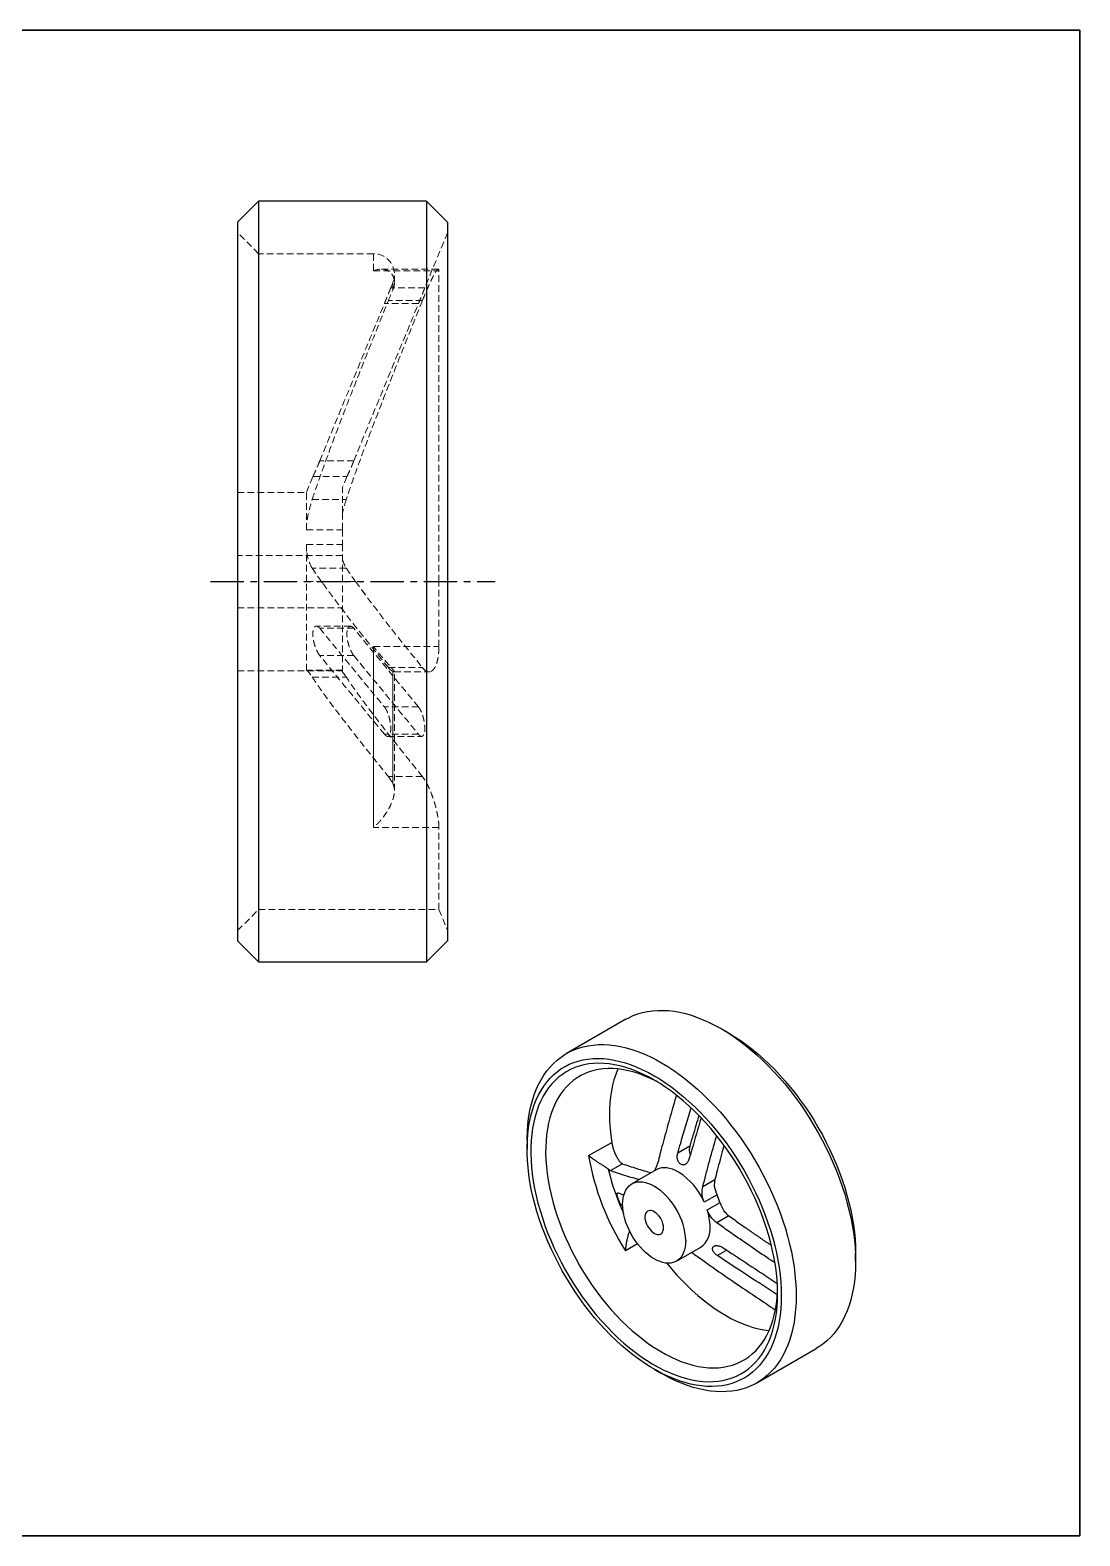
# Model space of a CAD drawing. Header units: millimetres. Extents: x 15 to 415, y 5 to 292.
# Drawn here: x 215 to 415, y 5 to 292 of the extents above; entities that cross this region are included whole.
import ezdxf

# ---------------------------------------------------------------- set-up
doc = ezdxf.new("R2010")
doc.units = ezdxf.units.MM
doc.linetypes.add('CENTER', pattern=[10.16, 6.35, -1.27, 1.27, -1.27])
doc.linetypes.add('HIDDEN', pattern=[1.905, 1.27, -0.635])

msp = doc.modelspace()

# ---------------------------------------------------------------- linework, layer by layer
at = {"color": 7, "linetype": 'Continuous', "lineweight": 30}
for p, q in [((15, 292), (415, 292)), ((415, 292), (415, 5)), ((415, 5), (15, 5))]:
    msp.add_line(p, q, dxfattribs=at)
at = {"color": 7, "linetype": 'Continuous', "lineweight": 25}
for p, q in [((254.53, 255.39), (258.53, 259.39)), ((290.53, 259.39), (258.53, 259.39)), ((258.53, 259.39), (258.53, 186.89)), ((290.53, 259.39), (294.53, 255.39)), ((290.53, 259.39), (290.53, 186.89)), ((254.53, 255.39), (254.53, 186.89)), ((294.53, 255.39), (294.53, 186.89)), ((254.53, 186.89), (254.53, 118.39)), ((258.53, 186.89), (258.53, 114.39)), ((290.53, 186.89), (290.53, 114.39)), ((294.53, 186.89), (294.53, 118.39)), ((254.53, 118.39), (258.53, 114.39)), ((290.53, 114.39), (294.53, 118.39)), ((258.53, 114.39), (290.53, 114.39)), ((328.51, 103.48), (317.19, 96.95)), ((346.63, 101.68), (348.04, 100.87)), ((309.68, 80.35), (309.68, 78.72)), ((321.39, 77.47), (325.8, 80.01)), ((340.67, 79.26), (338.38, 77.93)), ((327.83, 75.92), (325.54, 74.6)), ((334.28, 74.77), (329.65, 72.1)), ((343.17, 71.58), (345.47, 72.9)), ((327.04, 70.36), (328.15, 69.97)), ((345.87, 70.01), (343.43, 68.6)), ((344, 67.14), (346.44, 68.55)), ((348.14, 66.02), (345.84, 64.69)), ((338.15, 57.37), (342.78, 60.05)), ((372.26, 57.29), (372.26, 58.92)), ((353.44, 34.16), (364.75, 40.69)), ((333.9, 36.77), (335.31, 35.95))]:
    msp.add_line(p, q, dxfattribs=at)
at = {"color": 7, "linetype": 'HIDDEN', "lineweight": 18}
for p, q in [((258.53, 249.39), (254.53, 253.39)), ((294.53, 253.39), (290.2, 242.89)), ((280.41, 249.39), (258.53, 249.39)), ((280.41, 249.39), (280.41, 246.13)), ((280.41, 246.13), (280.41, 249.39)), ((280.41, 246.13), (292.88, 246.13)), ((292.76, 246.44), (281.88, 246.44)), ((281.88, 246.44), (281.88, 246.44)), ((284.41, 243.9), (284.41, 245.39)), ((292.88, 186.89), (292.88, 246.13)), ((283.71, 242.89), (284.11, 243.86)), ((290.2, 242.89), (283.71, 242.89)), ((284.11, 242.51), (284.11, 243.86)), ((284.11, 243.86), (284.11, 242.51)), ((290.2, 242.89), (290.19, 242.85)), ((289, 239.89), (282.51, 239.89)), ((289.74, 240.44), (283.25, 240.44)), ((276.67, 209.89), (270.18, 209.89)), ((267.63, 203.89), (268.86, 206.89)), ((268.86, 206.89), (268.88, 206.92)), ((268.86, 206.89), (275.35, 206.89)), ((275.35, 206.89), (274.53, 204.89)), ((254.53, 203.89), (267.63, 203.89)), ((267.63, 196.74), (267.63, 203.89)), ((274.53, 200.01), (274.53, 204.89)), ((268.75, 202.54), (275.24, 202.54)), ((274.53, 200.01), (274.53, 196.74)), ((267.63, 196.74), (274.53, 196.74)), ((274.53, 196.74), (274.53, 193.96)), ((267.63, 186.89), (267.63, 193.96)), ((267.63, 193.96), (274.53, 193.96)), ((274.53, 193.96), (274.53, 191.01)), ((274.53, 191.89), (254.53, 191.89)), ((275.24, 189.45), (268.75, 189.45)), ((268.75, 189.45), (269.18, 188.82)), ((274.53, 186.89), (274.53, 191.01)), ((267.63, 169.96), (267.63, 186.89)), ((267.63, 186.89), (270.51, 186.89)), ((270.47, 186.96), (270.68, 186.66)), ((277, 186.89), (274.53, 186.89)), ((274.53, 169.65), (274.53, 186.89)), ((278.89, 184.34), (276.89, 187.05)), ((292.88, 174.51), (292.88, 186.89)), ((254.53, 181.89), (274.53, 181.89)), ((276.04, 178.39), (269.55, 178.39)), ((276.67, 177.99), (270.18, 177.99)), ((275.92, 178.33), (276.04, 178.36)), ((276.67, 172.79), (270.18, 172.79)), ((280.41, 174.51), (292.88, 174.51)), ((280.41, 140.02), (280.41, 174.51)), ((280.41, 174.51), (280.41, 140.02)), ((254.53, 169.89), (274.53, 169.89)), ((274.53, 170.01), (267.63, 170.01)), ((274.53, 169.96), (267.63, 169.96)), ((283.25, 170.5), (289.74, 170.5)), ((284.11, 148.37), (284.11, 169.79)), ((284.11, 169.79), (284.11, 148.37)), ((284.36, 169.7), (291.02, 169.7)), ((284.41, 147.04), (284.41, 169.74)), ((291.14, 169.72), (291.01, 169.72)), ((268.75, 168.67), (275.24, 168.67)), ((289, 162.99), (282.51, 162.99)), ((289, 157.79), (282.51, 157.79)), ((283.1, 157.39), (283.11, 157.39)), ((283.11, 157.39), (289.59, 157.39)), ((289.59, 157.39), (289.6, 157.39)), ((289.74, 149.72), (283.25, 149.72)), ((292.88, 140.02), (280.41, 140.02)), ((292.88, 124.39), (292.88, 140.02)), ((254.53, 120.39), (258.53, 124.39)), ((258.53, 124.39), (292.88, 124.39)), ((292.88, 124.39), (294.53, 120.39))]:
    msp.add_line(p, q, dxfattribs=at)
at = {"linetype": 'CENTER'}
msp.add_line((249.39, 186.89), (303.57, 186.89), dxfattribs=at)
at = {"color": 8, "linetype": 'Continuous', "lineweight": 25}
for p, q in [((330.74, 60.66), (328.43, 59.32)), ((347.73, 59.45), (345.95, 58.41))]:
    msp.add_line(p, q, dxfattribs=at)
at = {"color": 7, "linetype": 'Continuous', "lineweight": 25, "flags": 128}
for points in [[(328.51, 103.48), (329.05, 103.77), (329.9, 104.16), (330.78, 104.49), (331.69, 104.76), (332.63, 104.96), (333.6, 105.09), (334.59, 105.16), (335.61, 105.17), (336.65, 105.11), (337.71, 104.98), (338.78, 104.79), (339.87, 104.54), (340.98, 104.22), (342.1, 103.83), (343.22, 103.39), (344.35, 102.88), (345.49, 102.31), (346.63, 101.68)], [(346.63, 101.68), (347.78, 100.99), (348.93, 100.24), (350.07, 99.43), (351.21, 98.56), (352.33, 97.65), (353.45, 96.68), (354.55, 95.66), (355.64, 94.6), (356.7, 93.48), (357.75, 92.33), (358.78, 91.14), (359.78, 89.9), (360.75, 88.63), (361.7, 87.33), (362.61, 86), (363.5, 84.64), (364.34, 83.25), (365.16, 81.84), (365.93, 80.41), (366.67, 78.97), (367.37, 77.51), (368.02, 76.04), (368.63, 74.56), (369.2, 73.08), (369.72, 71.59), (370.2, 70.11), (370.63, 68.63), (371.01, 67.16), (371.34, 65.69), (371.62, 64.24), (371.85, 62.81), (372.03, 61.39), (372.16, 60), (372.24, 58.63), (372.26, 57.29)], [(348.04, 100.87), (349.16, 100.19), (350.28, 99.46), (351.39, 98.67), (352.49, 97.82), (353.59, 96.92), (354.67, 95.97), (355.74, 94.97), (356.79, 93.93), (357.83, 92.84), (358.84, 91.7), (359.83, 90.53), (360.79, 89.32), (361.73, 88.07), (362.64, 86.79), (363.52, 85.48), (364.36, 84.15), (365.17, 82.79), (365.94, 81.41), (366.68, 80.01), (367.37, 78.6), (368.02, 77.17), (368.64, 75.73), (369.2, 74.29), (369.72, 72.85), (370.2, 71.41), (370.63, 69.96), (371.01, 68.53), (371.34, 67.11), (371.62, 65.69), (371.85, 64.29), (372.03, 62.92), (372.16, 61.56), (372.24, 60.22), (372.26, 58.92)], [(309.68, 80.35), (309.69, 80.79), (309.73, 82.08), (309.82, 83.33), (309.97, 84.56), (310.16, 85.74), (310.4, 86.89), (310.69, 87.99), (311.03, 89.05), (311.42, 90.06), (311.86, 91.03), (312.34, 91.94), (312.87, 92.8), (313.44, 93.61), (314.06, 94.36), (314.71, 95.06), (315.41, 95.69), (316.15, 96.27), (316.93, 96.79), (317.74, 97.24), (318.58, 97.63), (319.46, 97.96), (320.37, 98.23), (321.31, 98.43), (322.28, 98.56), (323.28, 98.63), (324.29, 98.64), (325.33, 98.58), (326.39, 98.45), (327.47, 98.26), (328.56, 98), (329.67, 97.68), (330.78, 97.3), (331.91, 96.86), (333.04, 96.35), (334.18, 95.78), (335.32, 95.15)], [(358.12, 50.75), (358.1, 49.49), (358.02, 48.26), (357.89, 47.06), (357.72, 45.9), (357.49, 44.78), (357.21, 43.7), (356.89, 42.66), (356.52, 41.67), (356.1, 40.73), (355.63, 39.84), (355.12, 39), (354.56, 38.21), (353.96, 37.48), (353.32, 36.81), (352.64, 36.2), (351.92, 35.64), (351.16, 35.15), (350.36, 34.72), (349.53, 34.35), (348.67, 34.04), (347.78, 33.8), (346.85, 33.63), (345.91, 33.52), (344.93, 33.47), (343.93, 33.49), (342.91, 33.57), (341.88, 33.72), (340.82, 33.94), (339.75, 34.22), (338.67, 34.56), (337.58, 34.97), (336.48, 35.44), (335.38, 35.97), (334.27, 36.56), (333.16, 37.21), (332.06, 37.91), (330.96, 38.68), (329.86, 39.5), (328.77, 40.37), (327.69, 41.29), (326.63, 42.26), (325.58, 43.28), (324.55, 44.34), (323.54, 45.44), (322.55, 46.59), (321.58, 47.77), (320.64, 48.99), (319.73, 50.24), (318.84, 51.53), (317.99, 52.84), (317.17, 54.17), (316.39, 55.53), (315.64, 56.9), (314.94, 58.3), (314.27, 59.7), (313.64, 61.12), (313.05, 62.54), (312.51, 63.97), (312.01, 65.4), (311.56, 66.83), (311.16, 68.26), (310.8, 69.67), (310.49, 71.08), (310.23, 72.47), (310.02, 73.85), (309.86, 75.21), (309.75, 76.54), (309.7, 77.86), (309.69, 79.14), (309.73, 80.39), (309.82, 81.62), (309.97, 82.8), (310.16, 83.95), (310.4, 85.06), (310.69, 86.12), (311.03, 87.14), (311.42, 88.12), (311.86, 89.04), (312.34, 89.92), (312.87, 90.74), (313.44, 91.51), (314.05, 92.22), (314.71, 92.87), (315.4, 93.46), (316.14, 94), (316.91, 94.47), (317.72, 94.88), (318.56, 95.23), (319.43, 95.51), (320.33, 95.73), (321.26, 95.89), (322.22, 95.98), (323.2, 96), (324.21, 95.96), (325.24, 95.85), (326.28, 95.68), (327.34, 95.44), (328.41, 95.14), (329.5, 94.78), (330.59, 94.35), (331.69, 93.86), (332.79, 93.31), (333.9, 92.7)], [(333.9, 91.88), (332.81, 92.49), (331.71, 93.03), (330.62, 93.51), (329.54, 93.93), (328.47, 94.29), (327.41, 94.58), (326.36, 94.8), (325.33, 94.96), (324.32, 95.06), (323.33, 95.09), (322.36, 95.05), (321.42, 94.95), (320.5, 94.78), (319.61, 94.54), (318.76, 94.25), (317.94, 93.88), (317.15, 93.45), (316.4, 92.97), (315.68, 92.41), (315.01, 91.8), (314.38, 91.13), (313.79, 90.41), (313.24, 89.62), (312.74, 88.78), (312.29, 87.89), (311.88, 86.95), (311.52, 85.97), (311.21, 84.93), (310.95, 83.85), (310.73, 82.73), (310.57, 81.57), (310.46, 80.38), (310.4, 79.15), (310.39, 77.88), (310.44, 76.59), (310.53, 75.28), (310.68, 73.94), (310.87, 72.58), (311.12, 71.2), (311.41, 69.81), (311.75, 68.41), (312.15, 67), (312.59, 65.59), (313.07, 64.17), (313.6, 62.76), (314.18, 61.35), (314.8, 59.94), (315.46, 58.55), (316.16, 57.17), (316.89, 55.81), (317.67, 54.47), (318.48, 53.14), (319.33, 51.85), (320.2, 50.58), (321.11, 49.34), (322.04, 48.14), (323, 46.97), (323.98, 45.84), (324.99, 44.76), (326.01, 43.71), (327.06, 42.71), (328.11, 41.76), (329.18, 40.86), (330.26, 40.02), (331.35, 39.22), (332.44, 38.48), (333.54, 37.8), (334.63, 37.18), (335.73, 36.61), (336.82, 36.11), (337.91, 35.67), (338.98, 35.29), (340.05, 34.98), (341.1, 34.73), (342.13, 34.55), (343.15, 34.43), (344.15, 34.38), (345.13, 34.4), (346.08, 34.48), (347, 34.63), (347.9, 34.84), (348.76, 35.12), (349.6, 35.46), (350.4, 35.87), (351.16, 36.33), (351.89, 36.87), (352.57, 37.46), (353.22, 38.11), (353.82, 38.82), (354.38, 39.58), (354.9, 40.4), (355.37, 41.27), (355.8, 42.2), (356.17, 43.17), (356.5, 44.19), (356.78, 45.25), (357.01, 46.36), (357.18, 47.51), (357.31, 48.69), (357.39, 49.91), (357.41, 51.16)], [(335.32, 95.15), (336.47, 94.46), (337.61, 93.71), (338.76, 92.9), (339.89, 92.03), (341.02, 91.12), (342.14, 90.15), (343.24, 89.13), (344.32, 88.06), (345.39, 86.95), (346.44, 85.8), (347.46, 84.6), (348.46, 83.37), (349.44, 82.1), (350.38, 80.8), (351.3, 79.47), (352.18, 78.11), (353.03, 76.72), (353.84, 75.31), (354.62, 73.88), (355.36, 72.44), (356.05, 70.98), (356.71, 69.51), (357.32, 68.03), (357.89, 66.55), (358.41, 65.06), (358.89, 63.58), (359.31, 62.1), (359.69, 60.62), (360.03, 59.16), (360.31, 57.71), (360.54, 56.28), (360.72, 54.86), (360.85, 53.47), (360.92, 52.1), (360.95, 50.75)], [(334.62, 91.46), (334.25, 91.65), (333.19, 92.18), (332.14, 92.64), (331.09, 93.04), (330.06, 93.37), (329.03, 93.64), (328.02, 93.85), (327.02, 93.99), (326.05, 94.07), (325.1, 94.07), (324.17, 94.02), (323.26, 93.9), (322.39, 93.71), (321.54, 93.45), (320.73, 93.14), (319.94, 92.76), (319.2, 92.31), (318.49, 91.81), (317.82, 91.24), (317.19, 90.61), (316.61, 89.93), (316.06, 89.19), (315.56, 88.39), (315.11, 87.54), (314.7, 86.65), (314.35, 85.7), (314.04, 84.7), (313.77, 83.67), (313.56, 82.59), (313.4, 81.47), (313.29, 80.31), (313.23, 79.12), (313.22, 77.9), (313.27, 76.65), (313.36, 75.37), (313.5, 74.07), (313.7, 72.75), (313.94, 71.42), (314.24, 70.07), (314.58, 68.71), (314.97, 67.34), (315.41, 65.97), (315.89, 64.6), (316.42, 63.23), (316.99, 61.87), (317.61, 60.51), (318.26, 59.17), (318.96, 57.84), (319.69, 56.53), (320.46, 55.24), (321.26, 53.97), (322.1, 52.73), (322.97, 51.52), (323.86, 50.34), (324.78, 49.2), (325.73, 48.1), (326.7, 47.03), (327.69, 46.01), (328.69, 45.03), (329.71, 44.1), (330.75, 43.23), (331.79, 42.4), (332.84, 41.62), (333.9, 40.9), (334.96, 40.24), (336.03, 39.64), (337.09, 39.1), (338.14, 38.61), (339.19, 38.19), (340.23, 37.84), (341.26, 37.54), (342.28, 37.31), (343.28, 37.15), (344.26, 37.05), (345.22, 37.02), (346.16, 37.06), (347.07, 37.16), (347.96, 37.32), (348.82, 37.56), (349.64, 37.85), (350.43, 38.21), (351.19, 38.64), (351.91, 39.12), (352.59, 39.67), (353.24, 40.28), (353.84, 40.94), (354.39, 41.66), (354.91, 42.44), (355.38, 43.27), (355.8, 44.15), (356.17, 45.08), (356.5, 46.06), (356.78, 47.09), (357.01, 48.15), (357.18, 49.26), (357.31, 50.4), (357.39, 51.58), (357.4, 52)], [(326.99, 93.99), (326.93, 93.85), (326.56, 92.92), (326.24, 91.93), (325.97, 90.9), (325.75, 89.82), (325.57, 88.71), (325.45, 87.56), (325.38, 86.37), (325.36, 85.15), (325.4, 83.9), (325.48, 82.63), (325.62, 81.33), (325.8, 80.01)], [(333.9, 92.7), (335.02, 92.03), (336.14, 91.29), (337.25, 90.5), (338.35, 89.66), (339.45, 88.76), (340.53, 87.81), (341.6, 86.81), (342.65, 85.76), (343.68, 84.67), (344.7, 83.54), (345.69, 82.36), (346.65, 81.15), (347.59, 79.91), (348.5, 78.63), (349.37, 77.32), (350.22, 75.98), (351.03, 74.62), (351.8, 73.24), (352.53, 71.85), (353.23, 70.43), (353.88, 69.01), (354.49, 67.57), (355.06, 66.13), (355.58, 64.69), (356.06, 63.24), (356.49, 61.8), (356.87, 60.37), (357.2, 58.94), (357.48, 57.53), (357.71, 56.13), (357.89, 54.75), (358.02, 53.39), (358.1, 52.06), (358.12, 50.75)], [(357.41, 51.16), (357.39, 52.47), (357.31, 53.8), (357.17, 55.16), (356.99, 56.55), (356.75, 57.95), (356.46, 59.36), (356.12, 60.79), (355.73, 62.23), (355.29, 63.67), (354.8, 65.11), (354.26, 66.56), (353.68, 68), (353.05, 69.43), (352.38, 70.85), (351.67, 72.26), (350.92, 73.65), (350.13, 75.02), (349.3, 76.37), (348.44, 77.69), (347.54, 78.98), (346.61, 80.24), (345.66, 81.46), (344.68, 82.65), (343.67, 83.79), (342.64, 84.9), (341.59, 85.95), (340.53, 86.96), (339.45, 87.92), (338.35, 88.83), (337.25, 89.68), (336.14, 90.47), (335.02, 91.21), (333.9, 91.88)], [(338.53, 74.35), (337.96, 74.65), (337.4, 74.88), (336.84, 75.05), (336.3, 75.14), (335.78, 75.17), (335.28, 75.12), (334.82, 75.01), (334.38, 74.82), (334.28, 74.77)], [(339.91, 61.27), (339.89, 60.64), (339.81, 60.05), (339.68, 59.5), (339.51, 58.99), (339.28, 58.54), (339.01, 58.13), (338.7, 57.78), (338.34, 57.49), (337.95, 57.27), (337.52, 57.11), (337.07, 57.01), (336.58, 56.98), (336.07, 57.01), (335.55, 57.11), (335.01, 57.27), (334.46, 57.5), (333.9, 57.79), (333.35, 58.14), (332.8, 58.55), (332.26, 59.01), (331.73, 59.52), (331.22, 60.07), (330.74, 60.66), (330.28, 61.29), (329.85, 61.94), (329.46, 62.62), (329.11, 63.32), (328.79, 64.03), (328.52, 64.75), (328.3, 65.46), (328.12, 66.17), (327.99, 66.87), (327.92, 67.55), (327.89, 68.2), (327.92, 68.83), (327.99, 69.42), (328.12, 69.97), (328.3, 70.48), (328.52, 70.93), (328.79, 71.34), (329.11, 71.69), (329.46, 71.97), (329.85, 72.2), (330.28, 72.36), (330.74, 72.46), (331.22, 72.49), (331.73, 72.46), (332.26, 72.36), (332.8, 72.19), (333.35, 71.97), (333.9, 71.68)], [(335.67, 63.71), (335.64, 64.07), (335.57, 64.45), (335.45, 64.84), (335.28, 65.22), (335.07, 65.59), (334.83, 65.94), (334.56, 66.25), (334.28, 66.52), (333.98, 66.73), (333.68, 66.89), (333.38, 66.99), (333.11, 67.02), (332.85, 66.98), (332.63, 66.88), (332.44, 66.72), (332.29, 66.51), (332.19, 66.24), (332.14, 65.92), (332.14, 65.58), (332.19, 65.21), (332.29, 64.82), (332.44, 64.44), (332.63, 64.06), (332.85, 63.7), (333.11, 63.37), (333.38, 63.08), (333.68, 62.84), (333.98, 62.65), (334.28, 62.52), (334.56, 62.46), (334.83, 62.46), (335.07, 62.53), (335.28, 62.66), (335.45, 62.85), (335.57, 63.09), (335.64, 63.38), (335.67, 63.71)], [(336.3, 56.99), (337.22, 55.87), (338.17, 54.77), (339.15, 53.72), (340.15, 52.71), (341.16, 51.74), (342.19, 50.83), (343.23, 49.96), (344.28, 49.15), (345.33, 48.39), (346.4, 47.69), (347.46, 47.05), (348.53, 46.46), (349.59, 45.94), (350.65, 45.47), (351.7, 45.07), (352.74, 44.74), (353.76, 44.47), (354.78, 44.26), (355.77, 44.12), (355.79, 44.12)], [(372.26, 57.29), (372.24, 55.98), (372.16, 54.72), (372.04, 53.48), (371.86, 52.28), (371.63, 51.12), (371.36, 50.01), (371.03, 48.93), (370.66, 47.9), (370.24, 46.92), (369.77, 45.99), (369.26, 45.11), (368.7, 44.29), (368.1, 43.52), (367.46, 42.8), (366.77, 42.15), (366.05, 41.55), (365.28, 41.01), (364.75, 40.69)], [(360.95, 50.75), (360.92, 49.45), (360.85, 48.18), (360.72, 46.95), (360.55, 45.75), (360.32, 44.59), (360.04, 43.48), (359.72, 42.4), (359.35, 41.37), (358.92, 40.39), (358.46, 39.46), (357.95, 38.58), (357.39, 37.76), (356.79, 36.99), (356.14, 36.27), (355.46, 35.62), (354.73, 35.02), (353.97, 34.48), (353.17, 34.01), (352.34, 33.59), (351.47, 33.24), (350.57, 32.96), (349.64, 32.73), (348.68, 32.58), (347.69, 32.49), (346.68, 32.46), (345.65, 32.5), (344.6, 32.6), (343.53, 32.77), (342.44, 33.01), (341.34, 33.3), (340.22, 33.67), (339.1, 34.09), (337.97, 34.58), (336.84, 35.13), (335.7, 35.74), (335.31, 35.95)]]:
    msp.add_lwpolyline(points, dxfattribs=at)
at = {"color": 7, "linetype": 'HIDDEN', "lineweight": 18}
msp.add_arc((280.41, 245.39), 4, 337.5902, 90, dxfattribs=at)
at = {"color": 7, "linetype": 'Continuous', "lineweight": 25}
for centre, radius, start, end in [((370.11, 85.93), 49.44, 189.8545, 212.5569), ((331.69, 63.55), 12.79, 23.2823, 57.6182), ((326.89, 60.69), 13.03, 2.5419, 57.4581), ((352.8, 73.2), 7.63, 191.6601, 204.6794), ((333.38, 64.32), 13.72, 17.9209, 24.4904), ((333.99, 63.79), 10.56, 0.8071, 18.4953), ((354.37, 71.13), 8.34, 198.0224, 210.2807), ((340.29, 63.52), 4.27, 305.6674, 5.6448)]:
    msp.add_arc(centre, radius, start, end, dxfattribs=at)
at = {"color": 8, "linetype": 'Continuous', "lineweight": 25}
msp.add_arc((368.27, 85.21), 44.34, 193.4705, 204.8992, dxfattribs=at)
at = {"color": 7, "linetype": 'HIDDEN', "lineweight": 18}
for points, knots in [([(284.11, 242.51), (284.19, 242.7), (284.26, 242.89), (284.35, 243.27), (284.39, 243.46), (284.42, 243.83), (284.42, 244.01), (284.38, 244.35), (284.35, 244.51), (284.23, 244.97), (284.1, 245.23), (283.78, 245.68), (283.6, 245.86), (283.18, 246.14), (282.96, 246.25), (282.48, 246.4), (282.24, 246.44), (281.48, 246.46), (280.94, 246.35), (280.41, 246.13)], [0, 0, 0, 0, 0.0625, 0.0625, 0.125, 0.125, 0.1875, 0.1875, 0.25, 0.25, 0.375, 0.375, 0.5, 0.5, 0.625, 0.625, 0.75, 0.75, 1, 1, 1, 1]), ([(292.88, 246.13), (292.88, 246.29), (292.86, 246.39), (292.79, 246.45), (292.76, 246.45), (292.69, 246.43), (292.65, 246.4), (292.57, 246.32), (292.52, 246.26), (292.41, 246.13), (292.36, 246.04), (292.17, 245.76), (292.04, 245.52), (291.73, 244.94), (291.57, 244.62), (291.31, 244.08), (291.22, 243.89), (291.04, 243.51), (290.95, 243.31), (290.77, 242.9), (290.68, 242.69), (290.49, 242.25), (290.4, 242.03), (290.11, 241.36), (289.92, 240.91), (289.74, 240.44)], [0, 0, 0, 0, 0.125, 0.125, 0.1875, 0.1875, 0.25, 0.25, 0.3125, 0.3125, 0.375, 0.375, 0.5, 0.5, 0.625, 0.625, 0.6875, 0.6875, 0.75, 0.75, 0.8125, 0.8125, 0.875, 0.875, 1, 1, 1, 1]), ([(283.71, 242.89), (283.71, 242.89), (283.7, 242.87), (283.67, 242.79), (283.64, 242.72), (283.58, 242.56), (283.54, 242.47), (283.45, 242.24), (283.4, 242.11), (283.29, 241.83), (283.23, 241.67), (283.1, 241.35), (283.03, 241.18), (282.89, 240.82), (282.81, 240.64), (282.66, 240.27), (282.58, 240.08), (282.51, 239.89)], [0, 0, 0, 0, 0.125, 0.125, 0.25, 0.25, 0.375, 0.375, 0.5, 0.5, 0.625, 0.625, 0.75, 0.75, 0.875, 0.875, 1, 1, 1, 1]), ([(289, 239.89), (289.07, 240.08), (289.15, 240.27), (289.3, 240.64), (289.38, 240.82), (289.52, 241.18), (289.59, 241.35), (289.72, 241.67), (289.78, 241.83), (289.89, 242.11), (289.94, 242.24), (290.03, 242.46), (290.07, 242.56), (290.13, 242.72), (290.16, 242.78), (290.19, 242.87), (290.2, 242.89), (290.2, 242.89)], [0, 0, 0, 0, 0.125, 0.125, 0.25, 0.25, 0.375, 0.375, 0.5, 0.5, 0.625, 0.625, 0.75, 0.75, 0.875, 0.875, 1, 1, 1, 1]), ([(268.75, 202.54), (269.27, 204.15), (269.83, 205.75), (270.96, 208.93), (271.54, 210.52), (273.31, 215.27), (274.52, 218.43), (276.98, 224.73), (278.22, 227.88), (280.73, 234.16), (281.98, 237.31), (283.25, 240.44)], [0, 0, 0, 0, 0.125, 0.125, 0.25, 0.25, 0.5, 0.5, 0.75, 0.75, 1, 1, 1, 1]), ([(270.18, 209.89), (272.23, 214.89), (274.28, 219.89), (278.39, 229.89), (280.45, 234.89), (282.51, 239.89)], [0, 0, 0, 0, 0.5, 0.5, 1, 1, 1, 1]), ([(289.74, 240.44), (288.48, 237.31), (287.22, 234.17), (284.72, 227.88), (283.47, 224.74), (281.02, 218.43), (279.8, 215.28), (278.03, 210.52), (277.45, 208.93), (276.32, 205.75), (275.76, 204.15), (275.24, 202.54)], [0, 0, 0, 0, 0.25, 0.25, 0.5, 0.5, 0.75, 0.75, 0.875, 0.875, 1, 1, 1, 1]), ([(276.67, 209.89), (278.72, 214.89), (280.77, 219.89), (284.88, 229.89), (286.94, 234.89), (289, 239.89)], [0, 0, 0, 0, 0.5, 0.5, 1, 1, 1, 1]), ([(270.18, 209.89), (270.02, 209.5), (269.87, 209.13), (269.64, 208.6), (269.56, 208.43), (269.42, 208.11), (269.35, 207.95), (269.23, 207.67), (269.17, 207.54), (269.06, 207.32), (269.02, 207.22), (268.94, 207.06), (268.91, 206.99), (268.87, 206.91), (268.86, 206.89), (268.86, 206.89)], [0, 0, 0, 0, 0.25, 0.25, 0.375, 0.375, 0.5, 0.5, 0.625, 0.625, 0.75, 0.75, 0.875, 0.875, 1, 1, 1, 1]), ([(275.35, 206.89), (275.35, 206.89), (275.36, 206.91), (275.4, 206.99), (275.43, 207.05), (275.54, 207.29), (275.65, 207.53), (275.84, 207.95), (275.91, 208.1), (276.05, 208.43), (276.13, 208.6), (276.28, 208.95), (276.36, 209.14), (276.51, 209.51), (276.59, 209.7), (276.67, 209.89)], [0, 0, 0, 0, 0.125, 0.125, 0.25, 0.25, 0.5, 0.5, 0.625, 0.625, 0.75, 0.75, 0.875, 0.875, 1, 1, 1, 1]), ([(267.63, 196.74), (267.63, 197.18), (267.65, 197.63), (267.73, 198.33), (267.77, 198.56), (267.84, 199.05), (267.89, 199.29), (268.14, 200.53), (268.42, 201.53), (268.75, 202.54)], [0, 0, 0, 0, 0.25, 0.25, 0.375, 0.375, 0.5, 0.5, 1, 1, 1, 1]), ([(268.75, 189.45), (268.42, 189.96), (268.14, 190.59), (267.74, 192.12), (267.63, 192.99), (267.63, 193.96)], [0, 0, 0, 0, 0.5, 0.5, 1, 1, 1, 1]), ([(283.25, 170.5), (281.06, 173.22), (278.88, 175.94), (275.67, 180.03), (274.61, 181.4), (272.52, 184.14), (271.5, 185.51), (270.51, 186.89)], [0, 0, 0, 0, 0.5, 0.5, 0.75, 0.75, 1, 1, 1, 1]), ([(277, 186.89), (277.99, 185.51), (279.01, 184.14), (281.1, 181.4), (282.16, 180.03), (285.37, 175.94), (287.55, 173.22), (289.74, 170.5)], [0, 0, 0, 0, 0.25, 0.25, 0.5, 0.5, 1, 1, 1, 1]), ([(270.18, 172.79), (270.02, 172.98), (269.87, 173.23), (269.64, 173.68), (269.56, 173.84), (269.42, 174.18), (269.35, 174.36), (269.23, 174.74), (269.17, 174.93), (269.06, 175.32), (269.02, 175.53), (268.94, 175.93), (268.91, 176.13), (268.87, 176.51), (268.86, 176.7), (268.86, 177.06), (268.87, 177.23), (268.91, 177.53), (268.94, 177.67), (269.01, 177.91), (269.06, 178.02), (269.17, 178.19), (269.22, 178.25), (269.35, 178.35), (269.42, 178.38), (269.56, 178.39), (269.64, 178.38), (269.79, 178.33), (269.87, 178.29), (270.02, 178.16), (270.1, 178.08), (270.18, 177.99)], [0, 0, 0, 0, 0.125, 0.125, 0.1875, 0.1875, 0.25, 0.25, 0.3125, 0.3125, 0.375, 0.375, 0.4375, 0.4375, 0.5, 0.5, 0.5625, 0.5625, 0.625, 0.625, 0.6875, 0.6875, 0.75, 0.75, 0.8125, 0.8125, 0.875, 0.875, 0.9375, 0.9375, 1, 1, 1, 1]), ([(270.18, 177.99), (272.23, 175.48), (274.28, 172.98), (278.39, 167.99), (280.45, 165.49), (282.51, 162.99)], [0, 0, 0, 0, 0.5, 0.5, 1, 1, 1, 1]), ([(276.67, 177.99), (276.51, 178.18), (276.36, 178.3), (276.13, 178.38), (276.05, 178.39), (275.91, 178.38), (275.84, 178.35), (275.72, 178.26), (275.66, 178.19), (275.55, 178.02), (275.51, 177.92), (275.43, 177.68), (275.4, 177.54), (275.36, 177.24), (275.35, 177.07), (275.35, 176.72), (275.36, 176.53), (275.4, 176.14), (275.43, 175.94), (275.5, 175.54), (275.55, 175.34), (275.66, 174.94), (275.71, 174.75), (275.84, 174.37), (275.91, 174.19), (276.05, 173.85), (276.13, 173.68), (276.28, 173.38), (276.36, 173.25), (276.51, 173), (276.59, 172.89), (276.67, 172.79)], [0, 0, 0, 0, 0.125, 0.125, 0.1875, 0.1875, 0.25, 0.25, 0.3125, 0.3125, 0.375, 0.375, 0.4375, 0.4375, 0.5, 0.5, 0.5625, 0.5625, 0.625, 0.625, 0.6875, 0.6875, 0.75, 0.75, 0.8125, 0.8125, 0.875, 0.875, 0.9375, 0.9375, 1, 1, 1, 1]), ([(289, 162.99), (286.94, 165.49), (284.88, 167.99), (280.77, 172.98), (278.72, 175.48), (276.67, 177.99)], [0, 0, 0, 0, 0.5, 0.5, 1, 1, 1, 1]), ([(282.51, 157.79), (280.45, 160.29), (278.39, 162.79), (274.28, 167.79), (272.23, 170.29), (270.18, 172.79)], [0, 0, 0, 0, 0.5, 0.5, 1, 1, 1, 1]), ([(276.67, 172.79), (278.72, 170.29), (280.77, 167.79), (284.88, 162.79), (286.94, 160.29), (289, 157.79)], [0, 0, 0, 0, 0.5, 0.5, 1, 1, 1, 1]), ([(284.11, 169.79), (284.19, 169.75), (284.26, 169.73), (284.35, 169.7), (284.39, 169.69), (284.42, 169.71), (284.42, 169.73), (284.38, 169.8), (284.35, 169.84), (284.23, 170), (284.1, 170.15), (283.78, 170.52), (283.6, 170.73), (283.18, 171.19), (282.96, 171.45), (282.48, 172), (282.24, 172.28), (281.48, 173.18), (280.94, 173.84), (280.41, 174.51)], [0, 0, 0, 0, 0.0625, 0.0625, 0.125, 0.125, 0.1875, 0.1875, 0.25, 0.25, 0.375, 0.375, 0.5, 0.5, 0.625, 0.625, 0.75, 0.75, 1, 1, 1, 1]), ([(289.74, 170.5), (289.92, 170.27), (290.11, 170.09), (290.39, 169.89), (290.49, 169.84), (290.68, 169.75), (290.77, 169.73), (291.05, 169.68), (291.22, 169.7), (291.48, 169.82), (291.57, 169.87), (291.73, 170), (291.81, 170.08), (291.96, 170.26), (292.03, 170.36), (292.17, 170.6), (292.23, 170.73), (292.42, 171.16), (292.52, 171.49), (292.65, 172.05), (292.69, 172.25), (292.76, 172.67), (292.79, 172.88), (292.85, 173.54), (292.88, 174.02), (292.88, 174.51)], [0, 0, 0, 0, 0.125, 0.125, 0.1875, 0.1875, 0.25, 0.25, 0.375, 0.375, 0.4375, 0.4375, 0.5, 0.5, 0.5625, 0.5625, 0.625, 0.625, 0.75, 0.75, 0.8125, 0.8125, 0.875, 0.875, 1, 1, 1, 1]), ([(267.63, 169.96), (267.63, 170.01), (267.65, 170.02), (267.73, 169.97), (267.77, 169.95), (267.84, 169.87), (267.89, 169.83), (268.14, 169.54), (268.42, 169.17), (268.75, 168.67)], [0, 0, 0, 0, 0.25, 0.25, 0.375, 0.375, 0.5, 0.5, 1, 1, 1, 1]), ([(284.11, 169.79), (283.97, 169.85), (283.82, 169.94), (283.53, 170.18), (283.39, 170.33), (283.25, 170.5)], [0, 0, 0, 0, 0.5, 0.5, 1, 1, 1, 1]), ([(268.75, 168.67), (269.28, 167.87), (269.83, 167.07), (270.96, 165.47), (271.54, 164.68), (273.31, 162.3), (274.53, 160.72), (276.98, 157.57), (278.23, 156), (280.73, 152.86), (281.99, 151.29), (283.25, 149.72)], [0, 0, 0, 0, 0.125, 0.125, 0.25, 0.25, 0.5, 0.5, 0.75, 0.75, 1, 1, 1, 1]), ([(289.74, 149.72), (288.48, 151.29), (287.22, 152.86), (284.72, 156), (283.47, 157.57), (281.02, 160.72), (279.8, 162.3), (278.03, 164.68), (277.45, 165.47), (276.32, 167.07), (275.76, 167.87), (275.24, 168.67)], [0, 0, 0, 0, 0.25, 0.25, 0.5, 0.5, 0.75, 0.75, 0.875, 0.875, 1, 1, 1, 1]), ([(282.51, 162.99), (282.58, 162.89), (282.66, 162.78), (282.81, 162.54), (282.89, 162.4), (283.03, 162.1), (283.1, 161.94), (283.23, 161.59), (283.29, 161.41), (283.4, 161.03), (283.45, 160.84), (283.54, 160.45), (283.58, 160.24), (283.64, 159.84), (283.67, 159.65), (283.7, 159.26), (283.71, 159.07), (283.71, 158.72), (283.7, 158.55), (283.67, 158.24), (283.64, 158.11), (283.58, 157.87), (283.54, 157.76), (283.45, 157.59), (283.4, 157.52), (283.29, 157.43), (283.23, 157.4), (283.1, 157.38), (283.03, 157.39), (282.89, 157.45), (282.81, 157.49), (282.66, 157.62), (282.58, 157.7), (282.51, 157.79)], [0, 0, 0, 0, 0.0625, 0.0625, 0.125, 0.125, 0.1875, 0.1875, 0.25, 0.25, 0.3125, 0.3125, 0.375, 0.375, 0.4375, 0.4375, 0.5, 0.5, 0.5625, 0.5625, 0.625, 0.625, 0.6875, 0.6875, 0.75, 0.75, 0.8125, 0.8125, 0.875, 0.875, 0.9375, 0.9375, 1, 1, 1, 1]), ([(289, 157.79), (289.07, 157.7), (289.15, 157.62), (289.3, 157.49), (289.38, 157.45), (289.52, 157.39), (289.59, 157.38), (289.72, 157.4), (289.78, 157.43), (289.89, 157.52), (289.94, 157.59), (290.03, 157.76), (290.07, 157.86), (290.13, 158.1), (290.16, 158.24), (290.19, 158.54), (290.2, 158.71), (290.2, 159.06), (290.19, 159.25), (290.16, 159.63), (290.13, 159.83), (290.07, 160.23), (290.03, 160.44), (289.94, 160.83), (289.89, 161.03), (289.78, 161.41), (289.72, 161.59), (289.59, 161.93), (289.52, 162.09), (289.38, 162.4), (289.3, 162.53), (289.15, 162.78), (289.07, 162.89), (289, 162.99)], [0, 0, 0, 0, 0.0625, 0.0625, 0.125, 0.125, 0.1875, 0.1875, 0.25, 0.25, 0.3125, 0.3125, 0.375, 0.375, 0.4375, 0.4375, 0.5, 0.5, 0.5625, 0.5625, 0.625, 0.625, 0.6875, 0.6875, 0.75, 0.75, 0.8125, 0.8125, 0.875, 0.875, 0.9375, 0.9375, 1, 1, 1, 1]), ([(292.88, 140.02), (292.88, 140.35), (292.86, 140.72), (292.79, 141.33), (292.76, 141.55), (292.69, 141.98), (292.65, 142.21), (292.57, 142.66), (292.52, 142.89), (292.41, 143.37), (292.36, 143.6), (292.17, 144.32), (292.04, 144.79), (291.73, 145.74), (291.57, 146.19), (291.31, 146.84), (291.22, 147.05), (291.04, 147.47), (290.95, 147.66), (290.77, 148.04), (290.68, 148.23), (290.49, 148.57), (290.4, 148.74), (290.11, 149.21), (289.92, 149.49), (289.74, 149.72)], [0, 0, 0, 0, 0.125, 0.125, 0.1875, 0.1875, 0.25, 0.25, 0.3125, 0.3125, 0.375, 0.375, 0.5, 0.5, 0.625, 0.625, 0.6875, 0.6875, 0.75, 0.75, 0.8125, 0.8125, 0.875, 0.875, 1, 1, 1, 1]), ([(284.11, 148.37), (284.19, 148.21), (284.26, 148.05), (284.35, 147.7), (284.39, 147.51), (284.42, 147.12), (284.42, 146.93), (284.38, 146.52), (284.35, 146.32), (284.23, 145.7), (284.1, 145.29), (283.78, 144.47), (283.6, 144.08), (283.18, 143.33), (282.96, 142.96), (282.48, 142.27), (282.24, 141.95), (281.48, 141.02), (280.94, 140.48), (280.41, 140.02)], [0, 0, 0, 0, 0.0625, 0.0625, 0.125, 0.125, 0.1875, 0.1875, 0.25, 0.25, 0.375, 0.375, 0.5, 0.5, 0.625, 0.625, 0.75, 0.75, 1, 1, 1, 1])]:
    msp.add_open_spline(points, degree=3, knots=knots, dxfattribs=at)
for points in [[(283.25, 240.44), (283.53, 241.15), (283.82, 241.84), (284.11, 242.51)], [(275.24, 202.54), (274.96, 201.69), (274.72, 200.85), (274.53, 200.01)], [(270.51, 186.89), (269.9, 187.74), (269.31, 188.59), (268.75, 189.45)], [(274.53, 191.01), (274.72, 190.39), (274.96, 189.88), (275.24, 189.45)], [(275.24, 189.45), (275.8, 188.6), (276.39, 187.74), (277, 186.89)], [(275.24, 168.67), (274.96, 169.09), (274.72, 169.42), (274.53, 169.65)], [(283.25, 149.72), (283.53, 149.36), (283.82, 148.91), (284.11, 148.37)]]:
    msp.add_open_spline(points, degree=3, dxfattribs=at)
at = {"color": 7, "linetype": 'Continuous', "lineweight": 25}
for points, knots in [([(338.12, 89.01), (337.88, 88.18), (337.24, 85.96), (336.23, 82.34), (335.31, 78.99), (334.83, 77.04), (334.69, 76.48)], [0, 0, 0, 0, 0.197545, 0.531321, 0.865177, 1, 1, 1, 1]), ([(338.38, 77.93), (338.57, 78.58), (339.41, 81.46), (340.26, 84.34), (340.92, 86.57)], [0, 0, 0, 0, 0.225636, 1, 1, 1, 1]), ([(342.84, 84.66), (342.25, 82.66), (341.47, 80.01), (340.69, 77.36), (340.5, 76.71)], [0, 0, 0, 0, 0.75501, 1, 1, 1, 1]), ([(342.4, 85.14), (342.03, 83.87), (341.45, 81.91), (340.87, 79.95), (340.67, 79.26)], [0, 0, 0, 0, 0.647411, 1, 1, 1, 1]), ([(343.17, 71.58), (343.36, 72.32), (343.73, 73.81), (344.54, 76.81), (345.22, 79.29), (345.72, 81.03), (345.79, 81.27)], [0, 0, 0, 0, 0.231483, 0.462982, 0.926356, 1, 1, 1, 1]), ([(325.8, 80.01), (325.84, 79.79), (325.88, 79.57), (325.97, 79.21), (326.01, 79.09), (326.08, 78.86), (326.11, 78.74), (326.19, 78.51), (326.23, 78.39), (326.32, 78.16), (326.37, 78.05), (326.51, 77.72), (326.6, 77.51), (326.81, 77.12), (326.91, 76.94), (327.06, 76.7), (327.11, 76.63), (327.21, 76.49), (327.26, 76.42), (327.35, 76.3), (327.4, 76.25), (327.5, 76.15), (327.54, 76.11), (327.67, 76), (327.76, 75.95), (327.83, 75.92)], [0, 0, 0, 0, 0.125, 0.125, 0.1875, 0.1875, 0.25, 0.25, 0.3125, 0.3125, 0.375, 0.375, 0.5, 0.5, 0.625, 0.625, 0.6875, 0.6875, 0.75, 0.75, 0.8125, 0.8125, 0.875, 0.875, 1, 1, 1, 1]), ([(338.97, 75.83), (338.9, 75.87), (338.83, 75.92), (338.7, 76.04), (338.64, 76.11), (338.54, 76.27), (338.49, 76.36), (338.41, 76.54), (338.38, 76.63), (338.33, 76.83), (338.31, 76.93), (338.29, 77.13), (338.28, 77.24), (338.29, 77.44), (338.3, 77.54), (338.33, 77.74), (338.35, 77.84), (338.38, 77.93)], [0, 0, 0, 0, 0.125, 0.125, 0.25, 0.25, 0.375, 0.375, 0.5, 0.5, 0.625, 0.625, 0.75, 0.75, 0.875, 0.875, 1, 1, 1, 1]), ([(340.67, 79.26), (340.63, 79.07), (340.55, 78.7), (340.6, 78.14), (340.73, 77.84), (340.79, 77.71)], [0, 0, 0, 0, 0.3628155, 0.7260153, 1, 1, 1, 1]), ([(347.19, 79.42), (347.14, 79.21), (346.69, 77.61), (346.1, 75.44), (345.61, 73.48), (345.47, 72.9)], [0, 0, 0, 0, 0.095065, 0.734435, 1, 1, 1, 1]), ([(325.15, 74.88), (325.1, 74.93), (325.05, 74.97), (324.94, 75.07), (324.87, 75.12), (324.73, 75.22), (324.65, 75.27), (324.49, 75.38), (324.4, 75.43), (324.14, 75.6), (323.96, 75.71), (323.59, 75.95), (323.4, 76.06), (323.05, 76.29), (322.87, 76.41), (322.53, 76.63), (322.37, 76.74), (321.91, 77.06), (321.63, 77.27), (321.39, 77.47)], [0, 0, 0, 0, 0.0625, 0.0625, 0.125, 0.125, 0.1875, 0.1875, 0.25, 0.25, 0.375, 0.375, 0.5, 0.5, 0.625, 0.625, 0.75, 0.75, 1, 1, 1, 1]), ([(327.83, 75.92), (328.74, 75.62), (330.1, 75.17), (331.93, 74.6), (332.88, 74.35), (333.34, 74.23)], [0, 0, 0, 0, 0.508591, 0.762925, 1, 1, 1, 1]), ([(334.69, 76.48), (334.63, 76.25), (334.5, 75.78), (334.24, 75.17), (334.02, 74.74), (333.87, 74.56), (333.83, 74.51)], [0, 0, 0, 0, 0.2930524, 0.5936166, 0.8829365, 1, 1, 1, 1]), ([(340.5, 76.71), (340.44, 76.52), (340.36, 76.35), (340.2, 76.13), (340.15, 76.06), (340.02, 75.94), (339.96, 75.89), (339.82, 75.8), (339.74, 75.77), (339.59, 75.72), (339.51, 75.71), (339.35, 75.7), (339.28, 75.71), (339.12, 75.75), (339.04, 75.78), (338.97, 75.83)], [0, 0, 0, 0, 0.25, 0.25, 0.375, 0.375, 0.5, 0.5, 0.625, 0.625, 0.75, 0.75, 0.875, 0.875, 1, 1, 1, 1]), ([(331.05, 72.9), (330.79, 72.97), (329.97, 73.18), (328.12, 73.74), (326.57, 74.26), (325.54, 74.6)], [0, 0, 0, 0, 0.130795, 0.42039, 1, 1, 1, 1]), ([(327.92, 67.75), (327.91, 67.76), (327.87, 67.79), (327.77, 67.9), (327.64, 68.07), (327.51, 68.27), (327.38, 68.49), (327.26, 68.72), (327.16, 68.95), (327.06, 69.18), (326.99, 69.39), (326.93, 69.6), (326.88, 69.78), (326.85, 69.95), (326.84, 70.1), (326.85, 70.22), (326.87, 70.31), (326.92, 70.36), (326.98, 70.38), (327.02, 70.37), (327.04, 70.36)], [0, 0, 0, 0, 0.016926, 0.081977, 0.149084, 0.211167, 0.275339, 0.332886, 0.392319, 0.446452, 0.502228, 0.555218, 0.609685, 0.66386, 0.719452, 0.776642, 0.835288, 0.896461, 0.959217, 1, 1, 1, 1]), ([(343.43, 68.6), (343.32, 68.84), (343.24, 69.09), (343.14, 69.46), (343.12, 69.59), (343.07, 69.84), (343.06, 69.97), (343.01, 70.6), (343.06, 71.1), (343.17, 71.58)], [0, 0, 0, 0, 0.25, 0.25, 0.375, 0.375, 0.5, 0.5, 1, 1, 1, 1]), ([(345.84, 64.69), (345.42, 65.01), (345.04, 65.37), (344.4, 66.2), (344.16, 66.65), (344, 67.14)], [0, 0, 0, 0, 0.5, 0.5, 1, 1, 1, 1]), ([(350.33, 64.42), (350.93, 64), (352.13, 63.16), (353.94, 61.91), (355.3, 60.98), (356.05, 60.46), (356.21, 60.36)], [0, 0, 0, 0, 0.3075723, 0.6151827, 0.9228533, 1, 1, 1, 1]), ([(329.23, 63.11), (329.22, 63.09), (329.18, 62.99), (329.08, 62.76), (328.98, 62.47), (328.89, 62.2), (328.82, 61.95), (328.75, 61.7), (328.69, 61.42), (328.62, 61.11), (328.56, 60.77), (328.51, 60.42), (328.47, 60.06), (328.45, 59.7), (328.44, 59.45), (328.43, 59.33), (328.43, 59.32)], [0, 0, 0, 0, 0.019424, 0.112913, 0.209099, 0.27171, 0.334807, 0.399235, 0.464046, 0.547747, 0.632081, 0.718215, 0.804895, 0.901117, 0.998012, 1, 1, 1, 1]), ([(345.95, 58.41), (345.78, 58.53), (345.62, 58.66), (345.41, 58.87), (345.35, 58.94), (345.24, 59.08), (345.19, 59.16), (345.1, 59.31), (345.07, 59.38), (345.02, 59.53), (345.01, 59.6), (345, 59.74), (345, 59.81), (345.03, 59.93), (345.06, 59.99), (345.13, 60.09), (345.18, 60.14), (345.29, 60.22), (345.35, 60.25), (345.49, 60.3), (345.57, 60.31), (345.73, 60.33), (345.82, 60.33), (346, 60.32), (346.09, 60.3), (346.28, 60.26), (346.37, 60.23), (346.56, 60.16), (346.65, 60.12), (346.83, 60.03), (346.92, 59.98), (347.01, 59.92)], [0, 0, 0, 0, 0.125, 0.125, 0.1875, 0.1875, 0.25, 0.25, 0.3125, 0.3125, 0.375, 0.375, 0.4375, 0.4375, 0.5, 0.5, 0.5625, 0.5625, 0.625, 0.625, 0.6875, 0.6875, 0.75, 0.75, 0.8125, 0.8125, 0.875, 0.875, 0.9375, 0.9375, 1, 1, 1, 1]), ([(356.9, 57.02), (356.36, 57.38), (354.6, 58.56), (351.64, 60.57), (349.24, 62.26), (348.04, 63.1)], [0, 0, 0, 0, 0.181668, 0.590799, 1, 1, 1, 1]), ([(341.05, 59.05), (341.06, 59.04), (341.19, 58.95), (341.38, 58.82), (341.54, 58.7), (341.6, 58.66)], [0, 0, 0, 0, 0.06751, 0.688248, 1, 1, 1, 1]), ([(341.6, 58.66), (342.28, 58.16), (343.65, 57.16), (346.41, 55.22), (350.85, 52.18), (354.61, 49.67), (356.97, 48.09)], [0, 0, 0, 0, 0.135816, 0.271695, 0.543626, 1, 1, 1, 1]), ([(357.33, 50.93), (355.79, 51.94), (352, 54.43), (348.2, 56.93), (345.95, 58.41)], [0, 0, 0, 0, 0.404861, 1, 1, 1, 1]), ([(347.01, 59.92), (349.94, 58), (353.38, 55.73), (356.82, 53.47), (357.34, 53.13)], [0, 0, 0, 0, 0.850219, 1, 1, 1, 1])]:
    msp.add_open_spline(points, degree=3, knots=knots, dxfattribs=at)
for points in [[(325.54, 74.6), (325.42, 74.64), (325.29, 74.73), (325.15, 74.88)], [(345.47, 72.9), (345.37, 72.5), (345.32, 72.08), (345.33, 71.66)], [(347.17, 66.92), (347.46, 66.58), (347.78, 66.28), (348.14, 66.02)], [(348.14, 66.02), (348.86, 65.48), (349.6, 64.95), (350.33, 64.42)], [(348.04, 63.1), (347.3, 63.62), (346.57, 64.15), (345.84, 64.69)]]:
    msp.add_open_spline(points, degree=3, dxfattribs=at)

doc.saveas('drawing.dxf')
